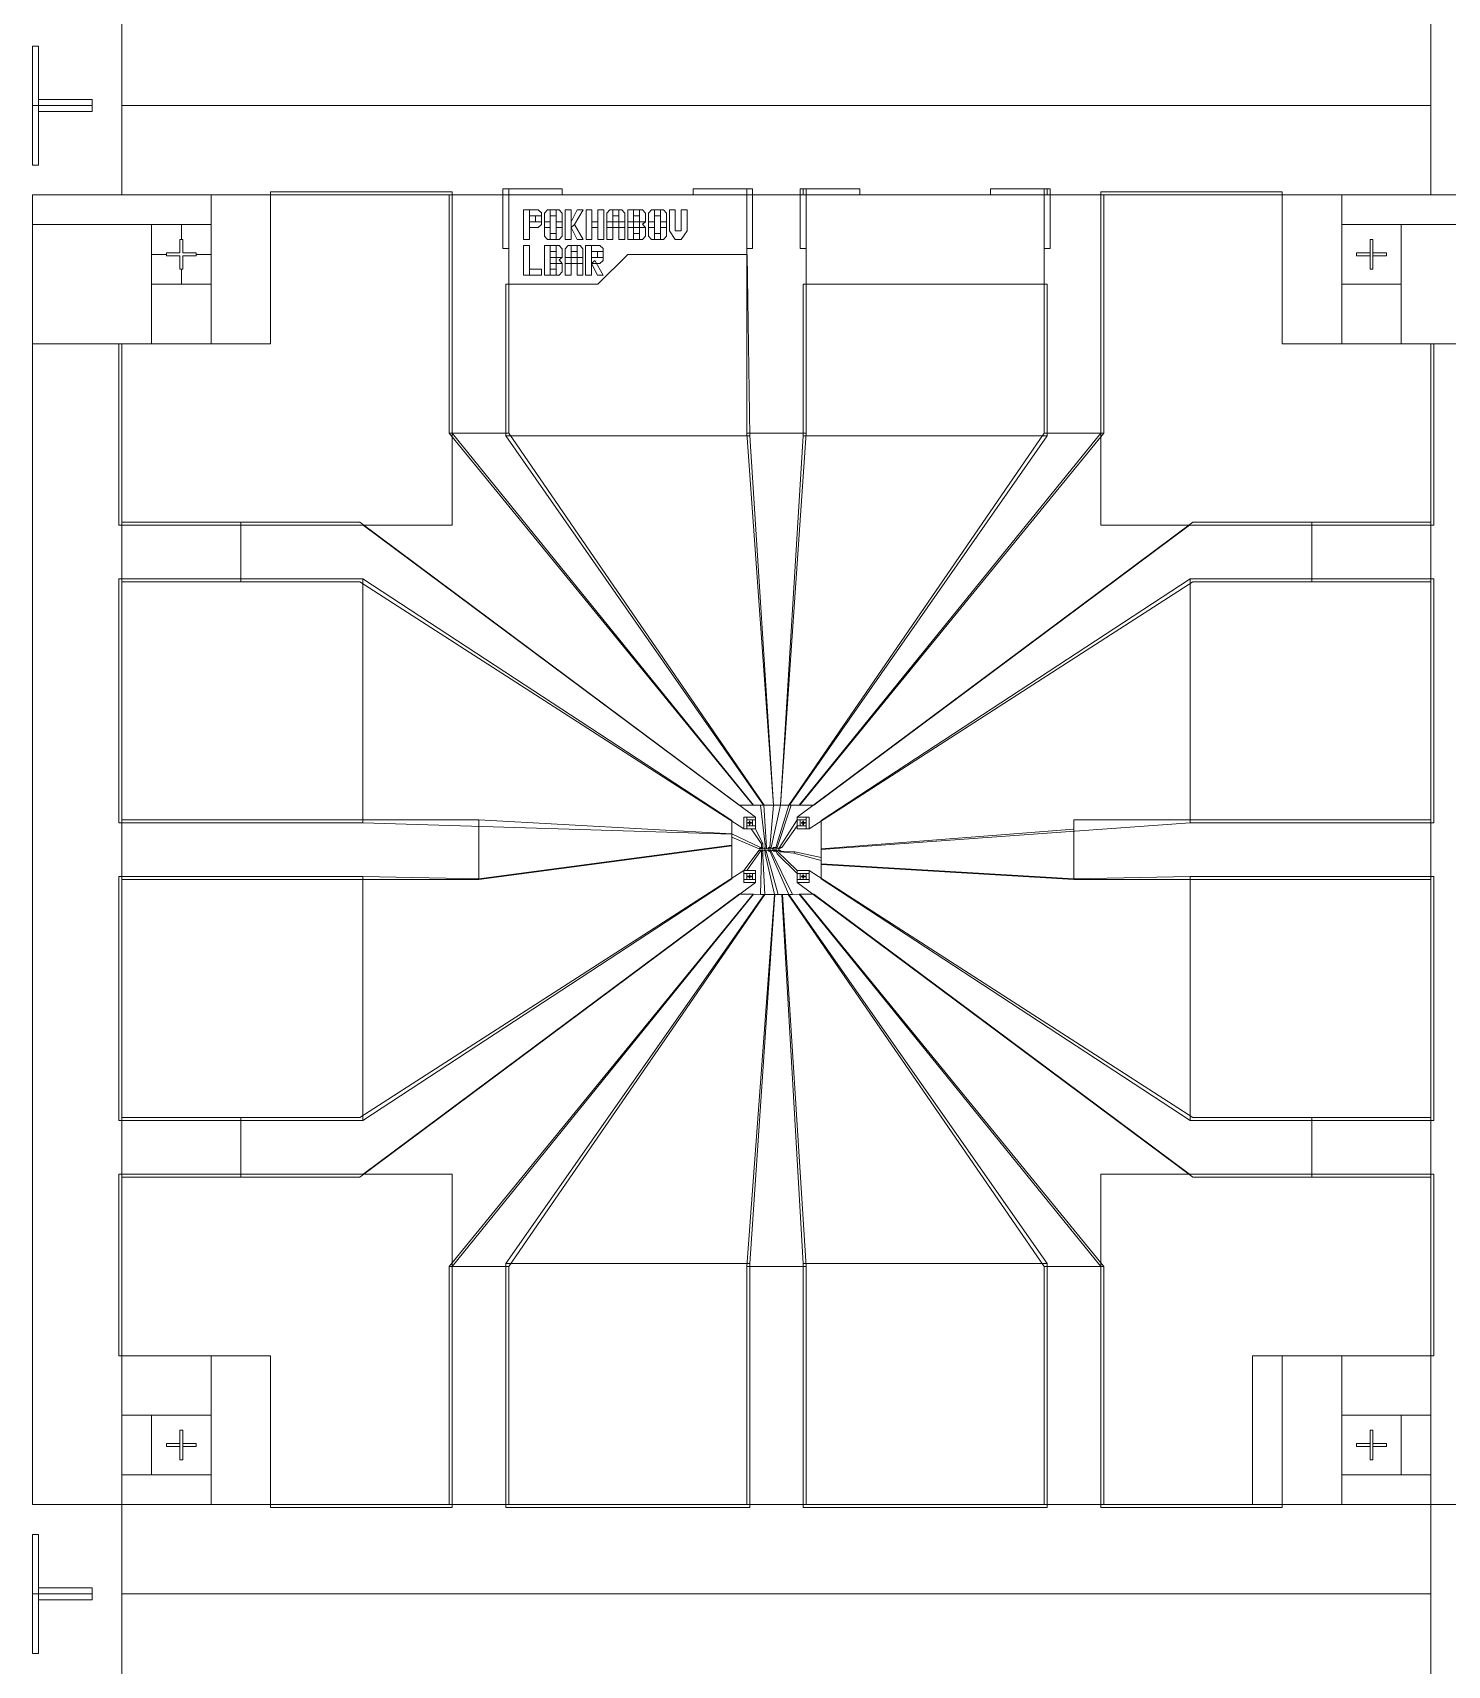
# Model space of a CAD drawing. Header units: millimetres. Extents: x -11355 to -1355, y 1102 to 18602.
# Drawn here: x -11355 to -8978, y 5982 to 8724 of the extents above; entities that cross this region are included whole.
import ezdxf

# ---------------------------------------------------------------- set-up
doc = ezdxf.new("R2010")
doc.units = ezdxf.units.MM
doc.header["$MEASUREMENT"] = 0
doc.layers.add('Etching', color=7, linetype='Continuous')
doc.layers.add('Ohmic', color=7, linetype='Continuous')
doc.layers.add('Mark', color=7, linetype='Continuous', plot=False)

msp = doc.modelspace()

# ---------------------------------------------------------------- linework, layer by layer
at = {"layer": 'Etching', "color": 242, "lineweight": 9}
for points in [[(-11205, 8601.5), (-9005, 8601.5), (-9005, 8751.5), (-11205, 8751.5), (-11205, 8601.5)], [(-11205, 8451.5), (-9005, 8451.5), (-9005, 8601.5), (-11205, 8601.5), (-11205, 8451.5)], [(-11355, 8401.5), (-11055, 8401.5), (-11055, 8451.5), (-11355, 8451.5), (-11355, 8401.5)], [(-11055, 8201.5), (-10955, 8201.5), (-10955, 8451.5), (-11055, 8451.5), (-11055, 8201.5)], [(-10655, 8051.5), (-10555, 8051.5), (-10555, 8451.5), (-10655, 8451.5), (-10655, 8051.5)], [(-10155, 8051.5), (-10055, 8051.5), (-10055, 8451.5), (-10155, 8451.5), (-10155, 8051.5)], [(-9655, 8051.5), (-9555, 8051.5), (-9555, 8451.5), (-9655, 8451.5), (-9655, 8051.5)], [(-9255, 8201.5), (-9155, 8201.5), (-9155, 8451.5), (-9255, 8451.5), (-9255, 8201.5)], [(-9155, 8401.5), (-8855, 8401.5), (-8855, 8451.5), (-9155, 8451.5), (-9155, 8401.5)], [(-11355, 8201.5), (-11155, 8201.5), (-11155, 8401.5), (-11355, 8401.5), (-11355, 8201.5)], [(-9055, 8201.5), (-8855, 8201.5), (-8855, 8401.5), (-9055, 8401.5), (-9055, 8201.5)], [(-11155, 8201.5), (-11055, 8201.5), (-11055, 8301.5), (-11155, 8301.5), (-11155, 8201.5)], [(-9155, 8201.5), (-9055, 8201.5), (-9055, 8301.5), (-9155, 8301.5), (-9155, 8201.5)], [(-11355, 6251.5), (-11205, 6251.5), (-11205, 8201.5), (-11355, 8201.5), (-11355, 6251.5)], [(-9005, 6251.5), (-8855, 6251.5), (-8855, 8201.5), (-9005, 8201.5), (-9005, 6251.5)], [(-10144.303, 7426.332), (-10655, 8051.5), (-10555, 8051.5), (-10125.63, 7426.5), (-10144.303, 7426.332)], [(-10109.998, 7426.501), (-10155, 8051.5), (-10055, 8051.5), (-10098, 7426.501), (-10109.998, 7426.501)], [(-10065.697, 7426.332), (-9555, 8051.5), (-9655, 8051.5), (-10084.37, 7426.5), (-10065.697, 7426.332)], [(-11205, 7801.5), (-11005, 7801.5), (-11005, 7901.5), (-11205, 7901.5), (-11205, 7801.5)], [(-10805, 7901.5), (-11005, 7901.5), (-11005, 7801.5), (-10805, 7801.5), (-10160, 7386.5), (-10160, 7406.5), (-10140, 7406.5), (-10805, 7901.5)], [(-9405, 7901.5), (-9205, 7901.5), (-9205, 7801.5), (-9405, 7801.5), (-10050, 7386.5), (-10050, 7406.5), (-10070, 7406.5), (-9405, 7901.5)], [(-9205, 7801.5), (-9005, 7801.5), (-9005, 7901.5), (-9205, 7901.5), (-9205, 7801.5)], [(-10160, 7386.5), (-10155, 7386.5), (-10155, 7406.5), (-10160, 7406.5), (-10160, 7386.5)], [(-10155, 7401.5), (-10140, 7401.5), (-10140, 7406.5), (-10155, 7406.5), (-10155, 7401.5)], [(-10125.957, 7352.997), (-10121.957, 7352.997), (-10121.957, 7354.997), (-10126, 7426.612), (-10132, 7426.442), (-10123.959, 7359.497), (-10123.959, 7354.997), (-10125.957, 7352.997)], [(-10109.998, 7426.501), (-10097.999, 7426.501), (-10114, 7354.999), (-10116.001, 7354.999), (-10109.998, 7426.501)], [(-10106, 7354.999), (-10103.998, 7354.999), (-10080, 7426.46), (-10084.37, 7426.5), (-10106, 7354.999)], [(-10070, 7401.5), (-10055, 7401.5), (-10055, 7406.5), (-10070, 7406.5), (-10070, 7401.5)], [(-10055, 7386.5), (-10050, 7386.5), (-10050, 7406.5), (-10055, 7406.5), (-10055, 7386.5)], [(-11205, 7301.5), (-10605, 7301.5), (-10605, 7401.5), (-11205, 7401.5), (-11205, 7301.5)], [(-10180, 7378.487), (-10180, 7357.929), (-10605, 7301.5), (-10605, 7401.5), (-10180, 7378.487)], [(-10180, 7372.58), (-10134, 7353), (-10131.998, 7355), (-10180, 7378.487), (-10180, 7372.58)], [(-10155, 7386.5), (-10140, 7386.5), (-10140, 7391.5), (-10155, 7391.5), (-10155, 7386.5)], [(-10140, 7386.5), (-10147.5, 7386.5), (-10130, 7361.465), (-10128, 7361.465), (-10140, 7386.5)], [(-10145, 7391.5), (-10140, 7391.5), (-10140, 7401.5), (-10145, 7401.5), (-10145, 7391.5)], [(-10070, 7391.5), (-10096, 7354.999), (-10100, 7354.999), (-10070, 7401.5), (-10070, 7391.5)], [(-10070, 7391.5), (-10065, 7391.5), (-10065, 7401.5), (-10070, 7401.5), (-10070, 7391.5)], [(-10070, 7386.5), (-10055, 7386.5), (-10055, 7391.5), (-10070, 7391.5), (-10070, 7386.5)], [(-10030.001, 7353), (-10030, 7326.681), (-9605, 7301.5), (-9605, 7386.121), (-10030.001, 7353)], [(-9605, 7301.5), (-9005, 7301.5), (-9005, 7401.5), (-9605, 7401.5), (-9605, 7301.5)], [(-10155.027, 7316.5), (-10160, 7316.5), (-10134, 7350.999), (-10132.001, 7348.999), (-10155.027, 7316.5)], [(-10134, 7353), (-10132, 7353), (-10131.998, 7355), (-10134, 7353)], [(-10134, 7350.999), (-10132, 7350.999), (-10132.001, 7348.999), (-10134, 7350.999)], [(-10130, 7355), (-10128, 7355), (-10128, 7361.465), (-10130, 7361.465), (-10130, 7355)], [(-10128, 7355), (-10130, 7354.999), (-10130, 7353), (-10128, 7353), (-10128, 7355)], [(-10130, 7349), (-10128, 7349), (-10128, 7351), (-10130, 7351), (-10130, 7349)], [(-10126, 7351), (-10122, 7351), (-10122, 7349), (-10102, 7276.501), (-10108, 7276.501), (-10124.002, 7344.5), (-10124.002, 7349), (-10126, 7351)], [(-10120, 7353), (-10118, 7353), (-10118.003, 7354.999), (-10120, 7353)], [(-10120, 7351), (-10118, 7351), (-10118, 7349), (-10118.003, 7349), (-10120, 7351)], [(-10118.003, 7353), (-10114, 7353), (-10114, 7354.999), (-10118.003, 7354.999), (-10118.003, 7353)], [(-10118.003, 7349), (-10114, 7349), (-10114, 7350.999), (-10118.003, 7350.999), (-10118.003, 7349)], [(-10109.998, 7354.999), (-10104, 7354.999), (-10104.001, 7353), (-10111.998, 7353), (-10109.998, 7354.999)], [(-10111.998, 7351), (-10109.998, 7351), (-10109.998, 7349), (-10110, 7349), (-10111.998, 7351)], [(-10110, 7351), (-10104, 7351), (-10104, 7349), (-10110, 7349), (-10110, 7351)], [(-10102, 7353), (-10100, 7353), (-10096, 7354.999), (-10100, 7354.999), (-10102, 7353)], [(-10097.334, 7349), (-10098, 7348), (-10102, 7351), (-10100, 7351), (-10097.334, 7349)], [(-10131.605, 7276.56), (-10124.63, 7276.5), (-10128, 7341.5), (-10130, 7341.5), (-10131.605, 7276.56)], [(-10130, 7344.5), (-10128, 7344.5), (-10128, 7349), (-10130, 7349), (-10130, 7344.5)], [(-10130, 7341.5), (-10128, 7341.5), (-10128, 7344.5), (-10130, 7344.5), (-10130, 7341.5)], [(-10116.001, 7349), (-10084.37, 7276.5), (-10078, 7276.563), (-10113.999, 7349), (-10116.001, 7349)], [(-10070, 7311.5), (-10104.001, 7344.5), (-10105.997, 7349), (-10103.997, 7349), (-10070, 7316.5), (-10070, 7311.5)], [(-10076, 7346), (-10098, 7348), (-10097.334, 7349), (-10074, 7348), (-10076, 7346)], [(-10030.001, 7333.615), (-10076, 7346), (-10074, 7348), (-10030.001, 7338.5), (-10030.001, 7333.615)], [(-10805, 6801.5), (-11005, 6801.5), (-11005, 6901.5), (-10805, 6901.5), (-10160, 7316.5), (-10160, 7296.5), (-10140, 7296.5), (-10805, 6801.5)], [(-10160, 7311.5), (-10140, 7311.5), (-10140, 7316.5), (-10160, 7316.5), (-10160, 7311.5)], [(-10160, 7301.5), (-10155, 7301.5), (-10155, 7311.5), (-10160, 7311.5), (-10160, 7301.5)], [(-10160, 7296.5), (-10140, 7296.5), (-10140, 7301.5), (-10160, 7301.5), (-10160, 7296.5)], [(-10145, 7301.5), (-10140, 7301.5), (-10140, 7311.5), (-10145, 7311.5), (-10145, 7301.5)], [(-10070, 7311.5), (-10050, 7311.5), (-10050, 7316.5), (-10070, 7316.5), (-10070, 7311.5)], [(-9405, 6801.5), (-9205, 6801.5), (-9205, 6901.5), (-9405, 6901.5), (-10050, 7316.5), (-10050, 7296.5), (-10070, 7296.5), (-9405, 6801.5)], [(-10070, 7301.5), (-10065, 7301.5), (-10065, 7311.5), (-10070, 7311.5), (-10070, 7301.5)], [(-10070, 7296.5), (-10050, 7296.5), (-10050, 7301.5), (-10070, 7301.5), (-10070, 7296.5)], [(-10055, 7301.5), (-10050, 7301.5), (-10050, 7311.5), (-10055, 7311.5), (-10055, 7301.5)], [(-10144.303, 7276.668), (-10655, 6651.5), (-10555, 6651.5), (-10124.63, 7276.5), (-10144.303, 7276.668)], [(-10108, 7276.501), (-10155, 6651.5), (-10055, 6651.5), (-10095, 7276.501), (-10108, 7276.501)], [(-10065.697, 7276.668), (-9555, 6651.5), (-9655, 6651.5), (-10085.37, 7276.5), (-10065.697, 7276.668)], [(-11205, 6801.5), (-11005, 6801.5), (-11005, 6901.5), (-11205, 6901.5), (-11205, 6801.5)], [(-9205, 6801.5), (-9005, 6801.5), (-9005, 6901.5), (-9205, 6901.5), (-9205, 6801.5)], [(-10655, 6251.5), (-10555, 6251.5), (-10555, 6651.5), (-10655, 6651.5), (-10655, 6251.5)], [(-10155, 6251.5), (-10055, 6251.5), (-10055, 6651.5), (-10155, 6651.5), (-10155, 6251.5)], [(-9655, 6251.5), (-9555, 6251.5), (-9555, 6651.5), (-9655, 6651.5), (-9655, 6251.5)], [(-11205, 6401.5), (-11055, 6401.5), (-11055, 6501.5), (-11205, 6501.5), (-11205, 6401.5)], [(-11055, 6251.5), (-10955, 6251.5), (-10955, 6501.5), (-11055, 6501.5), (-11055, 6251.5)], [(-9305, 6251.5), (-9155, 6251.5), (-9155, 6501.5), (-9305, 6501.5), (-9305, 6251.5)], [(-9155, 6401.5), (-9005, 6401.5), (-9005, 6501.5), (-9155, 6501.5), (-9155, 6401.5)], [(-11205, 6301.5), (-11155, 6301.5), (-11155, 6401.5), (-11205, 6401.5), (-11205, 6301.5)], [(-9055, 6301.5), (-9005, 6301.5), (-9005, 6401.5), (-9055, 6401.5), (-9055, 6301.5)], [(-11205, 6251.5), (-11055, 6251.5), (-11055, 6301.5), (-11205, 6301.5), (-11205, 6251.5)], [(-9155, 6251.5), (-9005, 6251.5), (-9005, 6301.5), (-9155, 6301.5), (-9155, 6251.5)], [(-11205, 6101.5), (-9005, 6101.5), (-9005, 6251.5), (-11205, 6251.5), (-11205, 6101.5)], [(-11205, 5951.5), (-9005, 5951.5), (-9005, 6101.5), (-11205, 6101.5), (-11205, 5951.5)]]:
    msp.add_lwpolyline(points, dxfattribs=at)
at = {"layer": 'Mark', "color": 250, "lineweight": 9}
for points in [[(-11155, 8401.5), (-11105, 8401.5), (-11105, 8376.5), (-11107.5, 8376.5), (-11107.5, 8354), (-11130, 8354), (-11130, 8351.5), (-11155, 8351.5), (-11155, 8401.5)], [(-11055, 8401.5), (-11105, 8401.5), (-11105, 8376.5), (-11102.5, 8376.5), (-11102.5, 8354), (-11080, 8354), (-11080, 8351.5), (-11055, 8351.5), (-11055, 8401.5)], [(-11155, 8301.5), (-11105, 8301.5), (-11105, 8326.5), (-11107.5, 8326.5), (-11107.5, 8349), (-11130, 8349), (-11130, 8351.5), (-11155, 8351.5), (-11155, 8301.5)], [(-11055, 8301.5), (-11105, 8301.5), (-11105, 8326.5), (-11102.5, 8326.5), (-11102.5, 8349), (-11080, 8349), (-11080, 8351.5), (-11055, 8351.5), (-11055, 8301.5)]]:
    msp.add_lwpolyline(points, dxfattribs=at)
at = {"layer": 'Ohmic', "color": 114, "lineweight": 9}
for points in [[(-11355, 8601.5), (-11345, 8601.5), (-11345, 8701.5), (-11355, 8701.5), (-11355, 8601.5)], [(-11255, 8611.5), (-11255, 8601.5), (-11345, 8601.5), (-11345, 8611.5), (-11255, 8611.5)], [(-11355, 8501.5), (-11345, 8501.5), (-11345, 8601.5), (-11355, 8601.5), (-11355, 8501.5)], [(-11255, 8591.5), (-11255, 8601.5), (-11345, 8601.5), (-11345, 8591.5), (-11255, 8591.5)], [(-11210, 7896.5), (-10650, 7896.5), (-10650, 8456.5), (-10955, 8456.5), (-10955, 8201.5), (-11210, 8201.5), (-11210, 7896.5)], [(-10565, 8361.5), (-10555, 8361.5), (-10555, 8461.5), (-10565, 8461.5), (-10565, 8361.5)], [(-10465, 8451.5), (-10465, 8461.5), (-10555, 8461.5), (-10555, 8451.5), (-10465, 8451.5)], [(-10245, 8451.5), (-10245, 8461.5), (-10155, 8461.5), (-10155, 8451.5), (-10245, 8451.5)], [(-10155, 8361.5), (-10145, 8361.5), (-10145, 8461.5), (-10155, 8461.5), (-10155, 8361.5)], [(-10065, 8361.5), (-10055, 8361.5), (-10055, 8461.5), (-10065, 8461.5), (-10065, 8361.5)], [(-9965, 8451.5), (-9965, 8461.5), (-10060, 8461.5), (-10060, 8451.5), (-9965, 8451.5)], [(-9745, 8451.5), (-9745, 8461.5), (-9650, 8461.5), (-9650, 8451.5), (-9745, 8451.5)], [(-9655, 8361.5), (-9645, 8361.5), (-9645, 8461.5), (-9655, 8461.5), (-9655, 8361.5)], [(-9000, 7896.5), (-9560, 7896.5), (-9560, 8456.5), (-9255, 8456.5), (-9255, 8201.5), (-9000, 8201.5), (-9000, 7896.5)], [(-10530, 8376.484), (-10520, 8376.484), (-10520, 8426.484), (-10530, 8426.484), (-10530, 8376.484)], [(-10520, 8426.484), (-10520, 8416.484), (-10500, 8416.484), (-10500, 8421.468), (-10505.597, 8426.484), (-10520, 8426.484)], [(-10495, 8406.5), (-10485, 8406.5), (-10485, 8426.5), (-10489.984, 8426.5), (-10495, 8420.903), (-10495, 8406.5)], [(-10485, 8416.5), (-10475, 8416.5), (-10475, 8426.5), (-10485, 8426.5), (-10485, 8416.5)], [(-10465, 8406.5), (-10475, 8406.5), (-10475, 8426.5), (-10470.016, 8426.5), (-10465, 8420.903), (-10465, 8406.5)], [(-10460, 8376.484), (-10450, 8376.484), (-10450, 8426.484), (-10460, 8426.484), (-10460, 8376.484)], [(-10450, 8406.484), (-10440, 8426.484), (-10430, 8426.484), (-10444.433, 8401.484), (-10450, 8396.484), (-10450, 8406.484)], [(-10425, 8376.484), (-10415, 8376.484), (-10415, 8426.484), (-10425, 8426.484), (-10425, 8376.484)], [(-10405, 8376.484), (-10395, 8376.484), (-10395, 8426.484), (-10405, 8426.484), (-10405, 8376.484)], [(-10390, 8406.484), (-10380, 8406.484), (-10380, 8426.484), (-10384.984, 8426.484), (-10390, 8420.887), (-10390, 8406.484)], [(-10380, 8416.484), (-10370, 8416.484), (-10370, 8426.484), (-10380, 8426.484), (-10380, 8416.484)], [(-10360, 8406.484), (-10370, 8406.484), (-10370, 8426.484), (-10365.016, 8426.484), (-10360, 8420.887), (-10360, 8406.484)], [(-10355, 8406.484), (-10345, 8406.484), (-10345, 8426.484), (-10355, 8426.484), (-10355, 8406.484)], [(-10345, 8416.484), (-10335, 8416.484), (-10335, 8426.484), (-10345, 8426.484), (-10345, 8416.484)], [(-10325, 8406.484), (-10335, 8406.484), (-10335, 8426.484), (-10330.016, 8426.484), (-10325, 8420.887), (-10325, 8406.484)], [(-10320, 8406.484), (-10310, 8406.484), (-10310, 8426.484), (-10314.984, 8426.484), (-10320, 8420.887), (-10320, 8406.484)], [(-10310, 8416.484), (-10300, 8416.484), (-10300, 8426.484), (-10310, 8426.484), (-10310, 8416.484)], [(-10290, 8406.484), (-10300, 8406.484), (-10300, 8426.484), (-10295.016, 8426.484), (-10290, 8420.887), (-10290, 8406.484)], [(-10265, 8376.484), (-10275, 8376.484), (-10285, 8391.389), (-10285, 8426.484), (-10275, 8426.484), (-10275, 8391.389), (-10265, 8391.389), (-10265, 8426.484), (-10255, 8426.484), (-10255, 8391.389), (-10265, 8376.484)], [(-10520, 8396.484), (-10520, 8406.484), (-10500, 8406.484), (-10500, 8401.5), (-10505.597, 8396.484), (-10520, 8396.484)], [(-10510, 8406.484), (-10510, 8416.484), (-10500, 8416.484), (-10500, 8406.484), (-10510, 8406.484)], [(-10495, 8396.5), (-10485, 8396.5), (-10485, 8406.5), (-10495, 8406.5), (-10495, 8396.5)], [(-10495, 8396.5), (-10485, 8396.5), (-10485, 8376.5), (-10489.984, 8376.5), (-10495, 8382.097), (-10495, 8396.5)], [(-10475, 8396.5), (-10465, 8396.5), (-10465, 8406.5), (-10475, 8406.5), (-10475, 8396.5)], [(-10465, 8396.5), (-10475, 8396.5), (-10475, 8376.5), (-10470.016, 8376.5), (-10465, 8382.097), (-10465, 8396.5)], [(-10450, 8396.484), (-10440, 8376.484), (-10430, 8376.484), (-10444.433, 8401.484), (-10450, 8396.484)], [(-10415, 8396.484), (-10405, 8396.484), (-10405, 8406.484), (-10415, 8406.484), (-10415, 8396.484)], [(-10390, 8396.484), (-10380, 8396.484), (-10380, 8406.484), (-10390, 8406.484), (-10390, 8396.484)], [(-10390, 8396.484), (-10380, 8396.484), (-10380, 8376.484), (-10390, 8376.484), (-10390, 8396.484)], [(-10380, 8396.484), (-10370, 8396.484), (-10370, 8406.484), (-10380, 8406.484), (-10380, 8396.484)], [(-10370, 8396.484), (-10360, 8396.484), (-10360, 8406.484), (-10370, 8406.484), (-10370, 8396.484)], [(-10360, 8396.484), (-10370, 8396.484), (-10370, 8376.484), (-10360, 8376.484), (-10360, 8396.484)], [(-10355, 8396.484), (-10345, 8396.484), (-10345, 8406.484), (-10355, 8406.484), (-10355, 8396.484)], [(-10355, 8396.484), (-10345, 8396.484), (-10345, 8376.484), (-10355, 8376.484), (-10355, 8396.484)], [(-10345, 8396.484), (-10335, 8396.484), (-10335, 8406.484), (-10345, 8406.484), (-10345, 8396.484)], [(-10335, 8406.484), (-10325, 8406.484), (-10330, 8402.19), (-10325, 8396.484), (-10335, 8396.484), (-10335, 8406.484)], [(-10325, 8396.484), (-10335, 8396.484), (-10335, 8376.484), (-10330.016, 8376.484), (-10325, 8382.081), (-10325, 8396.484)], [(-10320, 8396.484), (-10310, 8396.484), (-10310, 8406.484), (-10320, 8406.484), (-10320, 8396.484)], [(-10320, 8396.484), (-10310, 8396.484), (-10310, 8376.484), (-10314.984, 8376.484), (-10320, 8382.081), (-10320, 8396.484)], [(-10300, 8396.484), (-10290, 8396.484), (-10290, 8406.484), (-10300, 8406.484), (-10300, 8396.484)], [(-10290, 8396.484), (-10300, 8396.484), (-10300, 8376.484), (-10295.016, 8376.484), (-10290, 8382.081), (-10290, 8396.484)], [(-10530, 8316.484), (-10520, 8316.484), (-10520, 8366.484), (-10530, 8366.484), (-10530, 8316.484)], [(-10495, 8316.484), (-10485, 8316.484), (-10485, 8366.484), (-10495, 8366.484), (-10495, 8316.484)], [(-10485, 8376.5), (-10475, 8376.5), (-10475, 8386.5), (-10485, 8386.5), (-10485, 8376.5)], [(-10485, 8356.484), (-10475, 8356.484), (-10475, 8366.484), (-10485, 8366.484), (-10485, 8356.484)], [(-10465, 8346.484), (-10475, 8346.484), (-10475, 8366.484), (-10470.016, 8366.484), (-10465, 8360.887), (-10465, 8346.484)], [(-10460.107, 8346.4), (-10450.107, 8346.4), (-10450.107, 8366.4), (-10455.091, 8366.4), (-10460.107, 8360.803), (-10460.107, 8346.4)], [(-10450.107, 8356.4), (-10440.107, 8356.4), (-10440.107, 8366.4), (-10450.107, 8366.4), (-10450.107, 8356.4)], [(-10430.107, 8346.4), (-10440.107, 8346.4), (-10440.107, 8366.4), (-10435.123, 8366.4), (-10430.107, 8360.803), (-10430.107, 8346.4)], [(-10426.002, 8316.5), (-10416.002, 8316.5), (-10416.002, 8366.5), (-10426.002, 8366.5), (-10426.002, 8316.5)], [(-10416.002, 8366.5), (-10416.002, 8356.5), (-10396.002, 8356.5), (-10396.002, 8361.484), (-10401.599, 8366.5), (-10416.002, 8366.5)], [(-10345, 8376.484), (-10335, 8376.484), (-10335, 8386.484), (-10345, 8386.484), (-10345, 8376.484)], [(-10310, 8376.484), (-10300, 8376.484), (-10300, 8386.484), (-10310, 8386.484), (-10310, 8376.484)], [(-9107.5, 8326.5), (-9102.5, 8326.5), (-9102.5, 8376.5), (-9107.5, 8376.5), (-9107.5, 8326.5)], [(-10560, 8046.5), (-10150, 8046.5), (-10154, 8351.5), (-10355, 8351.5), (-10405, 8301.5), (-10560, 8301.5), (-10560, 8046.5)], [(-10485, 8336.484), (-10475, 8336.484), (-10475, 8346.484), (-10485, 8346.484), (-10485, 8336.484)], [(-10475, 8346.484), (-10465, 8346.484), (-10470, 8342.19), (-10465, 8336.484), (-10475, 8336.484), (-10475, 8346.484)], [(-10460.107, 8336.4), (-10450.107, 8336.4), (-10450.107, 8346.4), (-10460.107, 8346.4), (-10460.107, 8336.4)], [(-10450.107, 8336.4), (-10440.107, 8336.4), (-10440.107, 8346.4), (-10450.107, 8346.4), (-10450.107, 8336.4)], [(-10440.107, 8336.4), (-10430.107, 8336.4), (-10430.107, 8346.4), (-10440.107, 8346.4), (-10440.107, 8336.4)], [(-10416.002, 8336.5), (-10416.002, 8346.5), (-10396.002, 8346.5), (-10396.002, 8341.516), (-10401.599, 8336.5), (-10416.002, 8336.5)], [(-10416.002, 8336.5), (-10406.002, 8316.5), (-10396.002, 8316.5), (-10410.435, 8341.5), (-10416.002, 8336.5)], [(-10406.002, 8346.5), (-10406.002, 8356.5), (-10396.002, 8356.5), (-10396.002, 8346.5), (-10406.002, 8346.5)], [(-9130, 8354), (-9130, 8349), (-9107.5, 8349), (-9107.5, 8354), (-9130, 8354)], [(-9080, 8354), (-9080, 8349), (-9102.5, 8349), (-9102.5, 8354), (-9080, 8354)], [(-10520, 8316.484), (-10500, 8316.484), (-10500, 8326.484), (-10520, 8326.484), (-10520, 8316.484)], [(-10485, 8316.484), (-10475, 8316.484), (-10475, 8326.484), (-10485, 8326.484), (-10485, 8316.484)], [(-10465, 8336.484), (-10475, 8336.484), (-10475, 8316.484), (-10470.016, 8316.484), (-10465, 8322.081), (-10465, 8336.484)], [(-10460.107, 8336.4), (-10450.107, 8336.4), (-10450.107, 8316.4), (-10460.107, 8316.4), (-10460.107, 8336.4)], [(-10430.107, 8336.4), (-10440.107, 8336.4), (-10440.107, 8316.4), (-10430.107, 8316.4), (-10430.107, 8336.4)], [(-10060, 8046.5), (-9650, 8046.5), (-9650, 8301.5), (-10060, 8301.5), (-10060, 8046.5)], [(-10799.282, 7896.5), (-10650, 7896.5), (-10650, 8051.496), (-10143.303, 7426.332), (-10167.855, 7426.332), (-10799.282, 7896.5)], [(-10126.676, 7426.5), (-10560, 8046.5), (-10150, 8046.5), (-10109.754, 7426.501), (-10126.676, 7426.5)], [(-10083.324, 7426.5), (-9650, 8046.5), (-10060, 8046.5), (-10098.361, 7426.501), (-10083.324, 7426.5)], [(-9410.718, 7896.5), (-9560, 7896.5), (-9560, 8051.496), (-10066.697, 7426.332), (-10042.145, 7426.332), (-9410.718, 7896.5)], [(-11210, 7396.5), (-10800, 7396.5), (-10800, 7806.5), (-11210, 7806.5), (-11210, 7396.5)], [(-10800, 7396.5), (-10800, 7806.5), (-10180, 7400.368), (-10180, 7377.487), (-10800, 7396.5)], [(-9410, 7396.5), (-9410, 7806.5), (-10030, 7400.368), (-10030, 7352.179), (-9410, 7396.5)], [(-9410, 7396.5), (-9000, 7396.5), (-9000, 7806.5), (-9410, 7806.5), (-9410, 7396.5)], [(-10153, 7396), (-10153, 7397), (-10150.5, 7397), (-10150.5, 7396), (-10153, 7396)], [(-10150.5, 7393.5), (-10149.5, 7393.5), (-10149.5, 7399.5), (-10150.5, 7399.5), (-10150.5, 7393.5)], [(-10149.5, 7396), (-10149.5, 7397), (-10147, 7397), (-10147, 7396), (-10149.5, 7396)], [(-10060.5, 7396), (-10060.5, 7397), (-10063, 7397), (-10063, 7396), (-10060.5, 7396)], [(-10060.5, 7393.5), (-10059.5, 7393.5), (-10059.5, 7399.5), (-10060.5, 7399.5), (-10060.5, 7393.5)], [(-10057, 7396), (-10057, 7397), (-10059.5, 7397), (-10059.5, 7396), (-10057, 7396)], [(-10800, 6896.5), (-10800, 7068.954), (-10800, 7306.5), (-10605, 7302.5), (-10180, 7358.929), (-10180, 7302.668), (-10800, 6896.5)], [(-9410, 6896.5), (-9410, 7068.954), (-9410, 7306.5), (-9605, 7302.5), (-10030, 7327.861), (-10030, 7302.668), (-9410, 6896.5)], [(-11210, 6896.5), (-10800, 6896.5), (-10800, 7306.5), (-11210, 7306.5), (-11210, 6896.5)], [(-10153, 7306), (-10153, 7307), (-10150.5, 7307), (-10150.5, 7306), (-10153, 7306)], [(-10150.5, 7303.5), (-10149.5, 7303.5), (-10149.5, 7309.5), (-10150.5, 7309.5), (-10150.5, 7303.5)], [(-10149.5, 7306), (-10149.5, 7307), (-10147, 7307), (-10147, 7306), (-10149.5, 7306)], [(-10060.5, 7306), (-10060.5, 7307), (-10063, 7307), (-10063, 7306), (-10060.5, 7306)], [(-10060.5, 7303.5), (-10059.5, 7303.5), (-10059.5, 7309.5), (-10060.5, 7309.5), (-10060.5, 7303.5)], [(-10057, 7306), (-10057, 7307), (-10059.5, 7307), (-10059.5, 7306), (-10057, 7306)], [(-9410, 6896.5), (-9000, 6896.5), (-9000, 7306.5), (-9410, 7306.5), (-9410, 6896.5)], [(-10799.282, 6806.5), (-10650, 6806.5), (-10650, 6651.504), (-10143.303, 7276.668), (-10167.855, 7276.668), (-10799.282, 6806.5)], [(-10150, 6656.5), (-10560, 6656.5), (-10125.63, 7276.5), (-10107.584, 7276.501), (-10150, 6656.5)], [(-10060, 6656.5), (-9650, 6656.5), (-10084.37, 7276.5), (-10096, 7276.5), (-10060, 6656.5)], [(-9410.718, 6806.5), (-9560, 6806.5), (-9560, 6651.504), (-10066.697, 7276.668), (-10042.145, 7276.668), (-9410.718, 6806.5)], [(-11210, 6806.5), (-10650, 6806.5), (-10650, 6246.5), (-10955, 6246.5), (-10955, 6501.5), (-11210, 6501.5), (-11210, 6806.5)], [(-9000, 6806.5), (-9560, 6806.5), (-9560, 6246.5), (-9255, 6246.5), (-9255, 6501.5), (-9000, 6501.5), (-9000, 6806.5)], [(-10560, 6246.5), (-10150, 6246.5), (-10150, 6656.5), (-10560, 6656.5), (-10560, 6246.5)], [(-10060, 6246.5), (-9650, 6246.5), (-9650, 6656.5), (-10060, 6656.5), (-10060, 6246.5)], [(-11107.5, 6326.5), (-11102.5, 6326.5), (-11102.5, 6376.5), (-11107.5, 6376.5), (-11107.5, 6326.5)], [(-9107.5, 6326.5), (-9102.5, 6326.5), (-9102.5, 6376.5), (-9107.5, 6376.5), (-9107.5, 6326.5)], [(-11130, 6354), (-11130, 6349), (-11107.5, 6349), (-11107.5, 6354), (-11130, 6354)], [(-11080, 6354), (-11080, 6349), (-11102.5, 6349), (-11102.5, 6354), (-11080, 6354)], [(-9130, 6354), (-9130, 6349), (-9107.5, 6349), (-9107.5, 6354), (-9130, 6354)], [(-9080, 6354), (-9080, 6349), (-9102.5, 6349), (-9102.5, 6354), (-9080, 6354)], [(-11355, 6101.5), (-11345, 6101.5), (-11345, 6201.5), (-11355, 6201.5), (-11355, 6101.5)], [(-11355, 6001.5), (-11345, 6001.5), (-11345, 6101.5), (-11355, 6101.5), (-11355, 6001.5)], [(-11255, 6111.5), (-11255, 6101.5), (-11345, 6101.5), (-11345, 6111.5), (-11255, 6111.5)], [(-11255, 6091.5), (-11255, 6101.5), (-11345, 6101.5), (-11345, 6091.5), (-11255, 6091.5)]]:
    msp.add_lwpolyline(points, dxfattribs=at)

doc.saveas('drawing.dxf')
